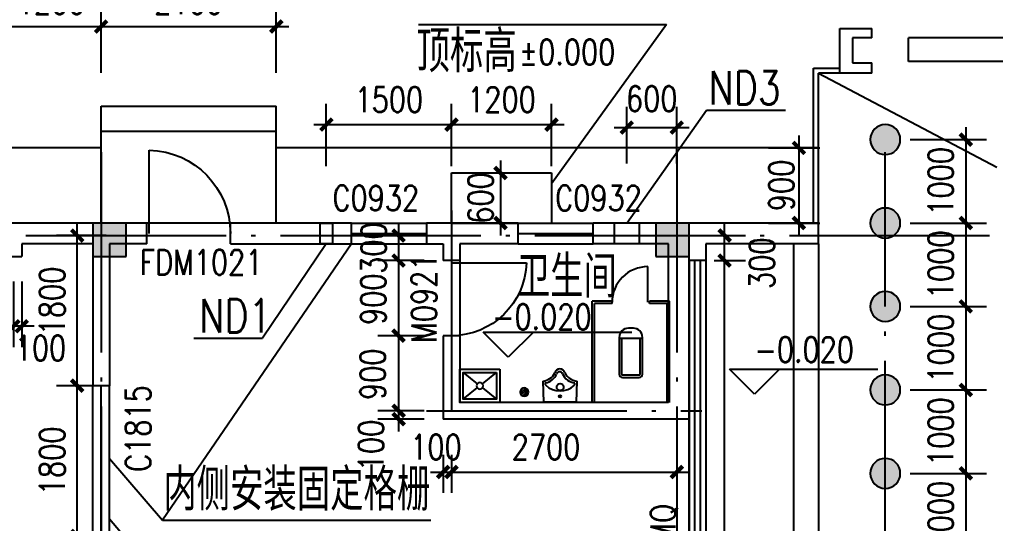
# Model space of a CAD drawing. Extents: x 458975 to 585950, y -118893 to 21149.
# Drawn here: x 474082 to 485780, y -43670 to -37631 of the extents above; entities that cross this region are included whole.
import ezdxf
from ezdxf.enums import TextEntityAlignment as Align

# ---------------------------------------------------------------- set-up
doc = ezdxf.new("R2010")
doc.units = 0
doc.header["$LTSCALE"] = 1000
doc.header["$MEASUREMENT"] = 0
doc.linetypes.add('ACAD_ISO04W100', pattern=[30.5, 24, -3, 0.5, -3])
doc.layers.get('0').update_dxf_attribs({"linetype": 'CONTINUOUS'})
doc.layers.get('DEFPOINTS').update_dxf_attribs({"linetype": 'CONTINUOUS'})
for name, color, linetype in [('APRO', 7, 'CONTINUOUS'), ('COLUMN', 7, 'CONTINUOUS'), ('DOTE', 1, 'ACAD_ISO04W100'), ('LEVL', 3, 'CONTINUOUS'), ('LVTRY', 6, 'CONTINUOUS'), ('LVTRY_WINDOW', 2, 'CONTINUOUS'), ('PUB_DIM', 3, 'CONTINUOUS'), ('PUB_TEXT', 7, 'CONTINUOUS'), ('SOLID_HATCH', 251, 'CONTINUOUS'), ('STAIR', 2, 'CONTINUOUS'), ('WALL', 151, 'CONTINUOUS'), ('WINDOW', 2, 'CONTINUOUS'), ('WINDOW_GROUND', 2, 'CONTINUOUS'), ('WINDOW_TEXT', 7, 'CONTINUOUS'), ('出入口设备布置图层', 1, 'CONTINUOUS'), ('暖通留洞', 6, 'CONTINUOUS')]:
    doc.layers.add(name, color=color, linetype=linetype)
doc.styles.add('-HZTXTSIMPLEX', font='SIMPLEX.shx', dxfattribs={"width": 0.8, "bigfont": 'HZTXT.shx'})
doc.styles.add('_SIMPLEX', font='simplex.shx', dxfattribs={"width": 0.6})
doc.styles.add('dim_font', font='SIMPLEX.shx', dxfattribs={"width": 0.8})
doc.styles.add('SIMPLEX', font='SIMPLEX.SHX')
doc.styles.get("Standard").update_dxf_attribs({"font": 'txt.shx'})
doc.dimstyles.new('DIMN', dxfattribs={"dimtxt": 300, "dimasz": 100, "dimexe": 250, "dimexo": 300, "dimgap": 0, "dimtad": 0, "dimdec": 0, "dimzin": 0, "dimdsep": 46, "dimtxsty": 'dim_font', "dimblk": 'ARCHTICK', "dimcen": 0.09, "dimdle": 150, "dimclrt": 7, "dimazin": 0, "dimtfac": 1, "dimtdec": 0, "dimtix": 1, "dimtmove": 2, "dimatfit": 3, "dimfxl": 1, "dimtvp": 1, "dimtolj": 1, "dimtzin": 0, "dimarcsym": 0})

# ---------------------------------------------------------------- blocks, each defined once
blk = doc.blocks.new('_B14QBU')
for p, q in [((-0.5, 0.5), (0.5, 0.5)), ((-0.5, 0), (0.5, 0)), ((-0.5, -0.5), (0.5, -0.5))]:
    blk.add_line(p, q)
blk = doc.blocks.new('_A2ZXL')
blk.add_line((-0.472, 0), (-0.472, -1))
blk.add_arc((-0.5, 0), 1, 271.6231, 0)
blk = doc.blocks.new('水泥柱')
at = {"layer": '出入口设备布置图层'}
blk.add_hatch(color=8, dxfattribs=at).paths.add_polyline_path([(383266.4, 120372.5, 1), (383506.4, 120372.5, 1)])
at = {"layer": '出入口设备布置图层', "color": 8}
blk.add_circle((383386.4, 120372.5), 120, dxfattribs=at)
blk.add_circle((383386.4, 120372.5), 120, dxfattribs=at)
blk = doc.blocks.new('_archtick')
at = {"const_width": 0.5}
blk.add_lwpolyline([(-0.7, -0.7), (0.7, 0.7)], dxfattribs=at)
blk = doc.blocks.new('*D89')
at = {"layer": 'DEFPOINTS', "color": 0, "transparency": 16777216}
for p in [(482758, -39170), (482758, -40070), (483424, -40070)]:
    blk.add_point(p, dxfattribs=at)
at = {"layer": 'PUB_DIM', "color": 0, "lineweight": -2, "transparency": 16777216}
for p, q in [((483424, -39020), (483424, -40220)), ((483058, -39170), (483674, -39170)), ((483058, -40070), (483674, -40070))]:
    blk.add_line(p, q, dxfattribs=at)
at = {"layer": 'PUB_DIM', "color": 0, "lineweight": -2, "transparency": 16777216, "xscale": 100, "yscale": 100, "zscale": 100}
for p, rotation in [((483424, -39170), 90), ((483424, -40070), 270)]:
    blk.add_blockref('_archtick', p, dxfattribs=dict(at, rotation=rotation))
at = {"layer": 'PUB_DIM', "color": 7, "transparency": 16777216, "insert": (483214, -39620), "char_height": 300, "attachment_point": 5, "rotation": 90, "style": 'dim_font'}
blk.add_mtext('\\A1;900', dxfattribs=at)
blk = doc.blocks.new('*D93')
at = {"layer": 'DEFPOINTS', "color": 0, "transparency": 16777216}
for p in [(479230, -40220), (478625, -40520), (479230, -40520)]:
    blk.add_point(p, dxfattribs=at)
at = {"layer": 'PUB_DIM', "color": 0, "lineweight": -2, "transparency": 16777216}
for p, q in [((478625, -40070), (478625, -40670)), ((478930, -40220), (478375, -40220)), ((478930, -40520), (478375, -40520))]:
    blk.add_line(p, q, dxfattribs=at)
at = {"layer": 'PUB_DIM', "color": 0, "lineweight": -2, "transparency": 16777216, "xscale": 100, "yscale": 100, "zscale": 100}
for p, rotation in [((478625, -40220), 90), ((478625, -40520), 270)]:
    blk.add_blockref('_archtick', p, dxfattribs=dict(at, rotation=rotation))
at = {"layer": 'PUB_DIM', "color": 7, "transparency": 16777216, "insert": (478325, -40370), "char_height": 300, "attachment_point": 5, "rotation": 90, "style": 'dim_font'}
blk.add_mtext('\\A1;300', dxfattribs=at)
blk = doc.blocks.new('*D94')
at = {"layer": 'DEFPOINTS', "color": 0, "transparency": 16777216}
for p in [(479230, -40520), (478625, -41420), (479230, -41420)]:
    blk.add_point(p, dxfattribs=at)
at = {"layer": 'PUB_DIM', "color": 0, "lineweight": -2, "transparency": 16777216}
for p, q in [((478625, -40370), (478625, -41570)), ((478930, -40520), (478375, -40520)), ((478930, -41420), (478375, -41420))]:
    blk.add_line(p, q, dxfattribs=at)
at = {"layer": 'PUB_DIM', "color": 0, "lineweight": -2, "transparency": 16777216, "xscale": 100, "yscale": 100, "zscale": 100}
for p, rotation in [((478625, -40520), 90), ((478625, -41420), 270)]:
    blk.add_blockref('_archtick', p, dxfattribs=dict(at, rotation=rotation))
at = {"layer": 'PUB_DIM', "color": 7, "transparency": 16777216, "insert": (478321, -40984), "char_height": 300, "attachment_point": 5, "rotation": 90, "style": 'dim_font'}
blk.add_mtext('\\A1;900', dxfattribs=at)
blk = doc.blocks.new('*D95')
at = {"layer": 'DEFPOINTS', "color": 0, "transparency": 16777216}
for p in [(479230, -41420), (478625, -42320), (479230, -42320)]:
    blk.add_point(p, dxfattribs=at)
at = {"layer": 'PUB_DIM', "color": 0, "lineweight": -2, "transparency": 16777216}
for p, q in [((478625, -41270), (478625, -42470)), ((478930, -41420), (478375, -41420)), ((478930, -42320), (478375, -42320))]:
    blk.add_line(p, q, dxfattribs=at)
at = {"layer": 'PUB_DIM', "color": 0, "lineweight": -2, "transparency": 16777216, "xscale": 100, "yscale": 100, "zscale": 100}
for p, rotation in [((478625, -41420), 90), ((478625, -42320), 270)]:
    blk.add_blockref('_archtick', p, dxfattribs=dict(at, rotation=rotation))
at = {"layer": 'PUB_DIM', "color": 7, "transparency": 16777216, "insert": (478315, -41883), "char_height": 300, "attachment_point": 5, "rotation": 90, "style": 'dim_font'}
blk.add_mtext('\\A1;900', dxfattribs=at)
blk = doc.blocks.new('*D96')
at = {"layer": 'DEFPOINTS', "color": 0, "transparency": 16777216}
for p in [(479159, -42548), (479259, -42548), (479259, -43054)]:
    blk.add_point(p, dxfattribs=at)
at = {"layer": 'PUB_DIM', "color": 0, "lineweight": -2, "transparency": 16777216}
for p, q in [((479159, -42848), (479159, -43304)), ((479259, -42848), (479259, -43304)), ((479009, -43054), (479409, -43054))]:
    blk.add_line(p, q, dxfattribs=at)
at = {"layer": 'PUB_DIM', "color": 0, "lineweight": -2, "transparency": 16777216, "xscale": 100, "yscale": 100, "zscale": 100, "rotation": 180}
blk.add_blockref('_archtick', (479159, -43054), dxfattribs=at)
at = {"layer": 'PUB_DIM', "color": 0, "lineweight": -2, "transparency": 16777216, "xscale": 100, "yscale": 100, "zscale": 100}
blk.add_blockref('_archtick', (479259, -43054), dxfattribs=at)
at = {"layer": 'PUB_DIM', "color": 7, "transparency": 16777216, "insert": (479073, -42754), "char_height": 300, "attachment_point": 5, "style": 'dim_font'}
blk.add_mtext('\\A1;100', dxfattribs=at)
blk = doc.blocks.new('*D107')
at = {"layer": 'DEFPOINTS', "color": 0, "transparency": 16777216}
for p in [(484459, -39070), (484459, -40070), (485424, -40070)]:
    blk.add_point(p, dxfattribs=at)
at = {"layer": 'PUB_DIM', "color": 0, "lineweight": -2, "transparency": 16777216}
for p, q in [((485424, -38920), (485424, -40220)), ((484759, -39070), (485674, -39070)), ((484759, -40070), (485674, -40070))]:
    blk.add_line(p, q, dxfattribs=at)
at = {"layer": 'PUB_DIM', "color": 0, "lineweight": -2, "transparency": 16777216, "xscale": 100, "yscale": 100, "zscale": 100}
for p, rotation in [((485424, -39070), 90), ((485424, -40070), 270)]:
    blk.add_blockref('_archtick', p, dxfattribs=dict(at, rotation=rotation))
at = {"layer": 'PUB_DIM', "color": 7, "transparency": 16777216, "insert": (485124, -39570), "char_height": 300, "attachment_point": 5, "rotation": 90, "style": 'dim_font'}
blk.add_mtext('\\A1;1000', dxfattribs=at)
blk = doc.blocks.new('*D108')
at = {"layer": 'DEFPOINTS', "color": 0, "transparency": 16777216}
for p in [(484459, -40070), (484459, -41070), (485424, -41070)]:
    blk.add_point(p, dxfattribs=at)
at = {"layer": 'PUB_DIM', "color": 0, "lineweight": -2, "transparency": 16777216}
for p, q in [((485424, -39920), (485424, -41220)), ((484759, -40070), (485674, -40070)), ((484759, -41070), (485674, -41070))]:
    blk.add_line(p, q, dxfattribs=at)
at = {"layer": 'PUB_DIM', "color": 0, "lineweight": -2, "transparency": 16777216, "xscale": 100, "yscale": 100, "zscale": 100}
for p, rotation in [((485424, -40070), 90), ((485424, -41070), 270)]:
    blk.add_blockref('_archtick', p, dxfattribs=dict(at, rotation=rotation))
at = {"layer": 'PUB_DIM', "color": 7, "transparency": 16777216, "insert": (485124, -40570), "char_height": 300, "attachment_point": 5, "rotation": 90, "style": 'dim_font'}
blk.add_mtext('\\A1;1000', dxfattribs=at)
blk = doc.blocks.new('*D109')
at = {"layer": 'DEFPOINTS', "color": 0, "transparency": 16777216}
for p in [(484459, -41070), (484459, -42070), (485424, -42070)]:
    blk.add_point(p, dxfattribs=at)
at = {"layer": 'PUB_DIM', "color": 0, "lineweight": -2, "transparency": 16777216}
for p, q in [((485424, -40920), (485424, -42220)), ((484759, -41070), (485674, -41070)), ((484759, -42070), (485674, -42070))]:
    blk.add_line(p, q, dxfattribs=at)
at = {"layer": 'PUB_DIM', "color": 0, "lineweight": -2, "transparency": 16777216, "xscale": 100, "yscale": 100, "zscale": 100}
for p, rotation in [((485424, -41070), 90), ((485424, -42070), 270)]:
    blk.add_blockref('_archtick', p, dxfattribs=dict(at, rotation=rotation))
at = {"layer": 'PUB_DIM', "color": 7, "transparency": 16777216, "insert": (485124, -41570), "char_height": 300, "attachment_point": 5, "rotation": 90, "style": 'dim_font'}
blk.add_mtext('\\A1;1000', dxfattribs=at)
blk = doc.blocks.new('*D110')
at = {"layer": 'DEFPOINTS', "color": 0, "transparency": 16777216}
for p in [(484459, -42070), (484459, -43070), (485424, -43070)]:
    blk.add_point(p, dxfattribs=at)
at = {"layer": 'PUB_DIM', "color": 0, "lineweight": -2, "transparency": 16777216}
for p, q in [((485424, -41920), (485424, -43220)), ((484759, -42070), (485674, -42070)), ((484759, -43070), (485674, -43070))]:
    blk.add_line(p, q, dxfattribs=at)
at = {"layer": 'PUB_DIM', "color": 0, "lineweight": -2, "transparency": 16777216, "xscale": 100, "yscale": 100, "zscale": 100}
for p, rotation in [((485424, -42070), 90), ((485424, -43070), 270)]:
    blk.add_blockref('_archtick', p, dxfattribs=dict(at, rotation=rotation))
at = {"layer": 'PUB_DIM', "color": 7, "transparency": 16777216, "insert": (485124, -42570), "char_height": 300, "attachment_point": 5, "rotation": 90, "style": 'dim_font'}
blk.add_mtext('\\A1;1000', dxfattribs=at)
blk = doc.blocks.new('*D111')
at = {"layer": 'DEFPOINTS', "color": 0, "transparency": 16777216}
for p in [(484459, -43070), (484459, -44070), (485424, -44070)]:
    blk.add_point(p, dxfattribs=at)
at = {"layer": 'PUB_DIM', "color": 0, "lineweight": -2, "transparency": 16777216}
for p, q in [((485424, -42920), (485424, -44220)), ((484759, -43070), (485674, -43070)), ((484759, -44070), (485674, -44070))]:
    blk.add_line(p, q, dxfattribs=at)
at = {"layer": 'PUB_DIM', "color": 0, "lineweight": -2, "transparency": 16777216, "xscale": 100, "yscale": 100, "zscale": 100}
for p, rotation in [((485424, -43070), 90), ((485424, -44070), 270)]:
    blk.add_blockref('_archtick', p, dxfattribs=dict(at, rotation=rotation))
at = {"layer": 'PUB_DIM', "color": 7, "transparency": 16777216, "insert": (485124, -43570), "char_height": 300, "attachment_point": 5, "rotation": 90, "style": 'dim_font'}
blk.add_mtext('\\A1;1000', dxfattribs=at)
blk = doc.blocks.new('*D175')
at = {"layer": 'DEFPOINTS', "color": 0, "transparency": 16777216}
for p in [(474773, -42020), (475422, -42020), (475422, -43820)]:
    blk.add_point(p, dxfattribs=at)
at = {"layer": 'PUB_DIM', "color": 0, "lineweight": -2, "transparency": 16777216}
for p, q in [((474773, -43970), (474773, -41870)), ((475122, -42020), (474523, -42020)), ((475122, -43820), (474523, -43820))]:
    blk.add_line(p, q, dxfattribs=at)
at = {"layer": 'PUB_DIM', "color": 0, "lineweight": -2, "transparency": 16777216, "xscale": 100, "yscale": 100, "zscale": 100}
for p, rotation in [((474773, -42020), 90), ((474773, -43820), 270)]:
    blk.add_blockref('_archtick', p, dxfattribs=dict(at, rotation=rotation))
at = {"layer": 'PUB_DIM', "color": 7, "transparency": 16777216, "insert": (474473, -42920), "char_height": 300, "attachment_point": 5, "rotation": 90, "style": 'dim_font'}
blk.add_mtext('\\A1;1800', dxfattribs=at)
blk = doc.blocks.new('*D176')
at = {"layer": 'DEFPOINTS', "color": 0, "transparency": 16777216}
for p in [(474773, -40220), (475422, -40220), (475422, -42020)]:
    blk.add_point(p, dxfattribs=at)
at = {"layer": 'PUB_DIM', "color": 0, "lineweight": -2, "transparency": 16777216}
for p, q in [((474773, -42170), (474773, -40070)), ((475122, -40220), (474523, -40220)), ((475122, -42020), (474523, -42020))]:
    blk.add_line(p, q, dxfattribs=at)
at = {"layer": 'PUB_DIM', "color": 0, "lineweight": -2, "transparency": 16777216, "xscale": 100, "yscale": 100, "zscale": 100}
for p, rotation in [((474773, -40220), 90), ((474773, -42020), 270)]:
    blk.add_blockref('_archtick', p, dxfattribs=dict(at, rotation=rotation))
at = {"layer": 'PUB_DIM', "color": 7, "transparency": 16777216, "insert": (474473, -41005), "char_height": 300, "attachment_point": 5, "rotation": 90, "style": 'dim_font'}
blk.add_mtext('\\A1;1800', dxfattribs=at)
blk = doc.blocks.new('_FZH')
for p, q in [((-0.5, 0.5), (-0.5, -0.5)), ((0.5, 0.5), (-0.5, 0.5)), ((0.5, -0.5), (0.5, 0.5)), ((-0.5, -0.5), (0.5, -0.5))]:
    blk.add_line(p, q)
at = {"layer": 'SOLID_HATCH'}
blk.add_solid([(0.5, 0.5), (0.5, -0.5), (-0.5, 0.5), (-0.5, -0.5)], dxfattribs=at)
blk = doc.blocks.new('*D185')
at = {"layer": 'DEFPOINTS', "color": 0, "transparency": 16777216}
for p in [(479230, -42320), (478625, -42420), (479230, -42420)]:
    blk.add_point(p, dxfattribs=at)
at = {"layer": 'PUB_DIM', "color": 0, "lineweight": -2, "transparency": 16777216}
for p, q in [((478625, -42170), (478625, -42570)), ((478930, -42320), (478375, -42320)), ((478930, -42420), (478375, -42420))]:
    blk.add_line(p, q, dxfattribs=at)
at = {"layer": 'PUB_DIM', "color": 0, "lineweight": -2, "transparency": 16777216, "xscale": 100, "yscale": 100, "zscale": 100}
for p, rotation in [((478625, -42320), 90), ((478625, -42420), 270)]:
    blk.add_blockref('_archtick', p, dxfattribs=dict(at, rotation=rotation))
at = {"layer": 'PUB_DIM', "color": 7, "transparency": 16777216, "insert": (478296, -42736), "char_height": 300, "attachment_point": 5, "rotation": 90, "style": 'dim_font'}
blk.add_mtext('\\A1;100', dxfattribs=at)
blk = doc.blocks.new('*D186')
at = {"layer": 'DEFPOINTS', "color": 0, "transparency": 16777216}
for p in [(479259, -42548), (481959, -42548), (481959, -43054)]:
    blk.add_point(p, dxfattribs=at)
at = {"layer": 'PUB_DIM', "color": 0, "lineweight": -2, "transparency": 16777216}
for p, q in [((479259, -42848), (479259, -43304)), ((481959, -42848), (481959, -43304)), ((479109, -43054), (482109, -43054))]:
    blk.add_line(p, q, dxfattribs=at)
at = {"layer": 'PUB_DIM', "color": 0, "lineweight": -2, "transparency": 16777216, "xscale": 100, "yscale": 100, "zscale": 100, "rotation": 180}
blk.add_blockref('_archtick', (479259, -43054), dxfattribs=at)
at = {"layer": 'PUB_DIM', "color": 0, "lineweight": -2, "transparency": 16777216, "xscale": 100, "yscale": 100, "zscale": 100}
blk.add_blockref('_archtick', (481959, -43054), dxfattribs=at)
at = {"layer": 'PUB_DIM', "color": 7, "transparency": 16777216, "insert": (480392, -42754), "char_height": 300, "attachment_point": 5, "style": 'dim_font'}
blk.add_mtext('\\A1;2700', dxfattribs=at)
blk = doc.blocks.new('831OOUV1')
for p, q in [((100, 0), (-100, 0)), ((-140, -40), (-140, -480)), ((-110, -40), (-110, -470)), ((100, -30), (-100, -30)), ((110, -470), (110, -40)), ((140, -480), (140, -40)), ((140, -470), (-140, -470)), ((-30, -590), (30, -590))]:
    blk.add_line(p, q)
for centre, radius, start, end in [((-100, -40), 40, 90, 180), ((100, -40), 40, 0, 90), ((-100, -40), 10, 90, 180), ((100, -40), 10, 0, 90), ((-30, -480), 110, 180, 270), ((30, -480), 110, 270, 0)]:
    blk.add_arc(centre, radius, start, end)
at = {"width": 0.8, "flags": 9}
for tag in ['XSIZE', 'YSIZE']:
    blk.add_attdef(tag, (0, 0), '', height=0.5, dxfattribs=at)
blk = doc.blocks.new('_dblk')
blk.add_line((-0.45, 0), (-0.45, -0.95))
blk.add_arc((-0.45, 0), 0.95, 270, 0)
at = {"layer": 'WINDOW_TEXT', "style": 'SIMPLEX', "flags": 9}
blk.add_attdef('A', text='', height=1, dxfattribs=at).set_placement((0, 1.5), align=Align.MIDDLE)
blk = doc.blocks.new('831PRF17')
for p, q in [((-250, -50), (-39, -219)), ((39, -219), (250, -50)), ((-250, -450), (-39, -281)), ((39, -281), (250, -450))]:
    blk.add_line(p, q)
for points in [[(300, -500), (300, 0), (-300, 0), (-300, -500)], [(250, -450), (250, -50), (-250, -50), (-250, -450)]]:
    blk.add_lwpolyline(points, close=True)
blk.add_circle((0, -250), 50)
at = {"width": 0.8, "flags": 9}
for tag in ['XSIZE', 'YSIZE']:
    blk.add_attdef(tag, (0, 0), '', height=0.5, dxfattribs=at)
blk = doc.blocks.new('_E8')
for p, q in [((-204, -257), (-194, -2)), ((-194, -2), (196, -2)), ((206, -257), (196, -2))]:
    blk.add_line(p, q)
for centre, radius in [((-1, -74), 15), ((-3, -184), 41.7)]:
    blk.add_circle(centre, radius)
for centre, radius, start, end in [((-158, -223), 22.7, 134.5857, 206.4573), ((-198, -412), 179, 22.2984, 83.8043), ((-2, -389), 250, 46.6458, 133.3542), ((162, -222), 16.2, 297.1389, 62.8611), ((-218, -432), 176, 26.1838, 85.5792), ((4, -329), 38.6, 202.7778, 341.3609), ((201, -407), 174, 100.5676, 157.7034), ((215, -425), 168, 93.3348, 155.3309), ((1, -338), 63.3, 194.7447, 345.2553)]:
    blk.add_arc(centre, radius, start, end)
at = {"width": 0.8, "flags": 9}
for tag in ['XSIZE', 'YSIZE']:
    blk.add_attdef(tag, (0, 0), '', height=0.5, dxfattribs=at)
blk = doc.blocks.new('831Q1OE7')
at = {"color": 0}
for p, q in [((-49, 7), (-7, 49)), ((-47, -18), (18, 47)), ((-35, -35), (35, 35)), ((-18, -47), (47, 18)), ((7, -49), (49, -7))]:
    blk.add_line(p, q, dxfattribs=at)
at = {"extrusion": (0, 0, -1)}
blk.add_ellipse((0, 0), major_axis=(35.4, 35.4), ratio=1, dxfattribs=at)
at = {"width": 0.8, "flags": 9}
for tag in ['XSIZE', 'YSIZE']:
    blk.add_attdef(tag, (0, 0), '', height=0.5, dxfattribs=at)
blk = doc.blocks.new('_wblk')
for p, q in [((-0.5, 0.5), (0.5, 0.5)), ((0.5, 0.1667), (-0.5, 0.1667)), ((0.5, -0.1667), (-0.5, -0.1667)), ((-0.5, -0.5), (0.5, -0.5))]:
    blk.add_line(p, q)
at = {"layer": 'WINDOW_TEXT', "style": 'SIMPLEX', "flags": 9}
blk.add_attdef('A', text='', height=1, dxfattribs=at).set_placement((0, 1.5), align=Align.MIDDLE)
blk = doc.blocks.new('*D209')
at = {"layer": 'DEFPOINTS', "color": 0, "transparency": 16777216}
for p in [(482106, -40220), (482533, -40220), (482106, -40520)]:
    blk.add_point(p, dxfattribs=at)
at = {"layer": 'PUB_DIM', "color": 0, "lineweight": -2, "transparency": 16777216}
for p, q in [((482533, -40670), (482533, -40070)), ((482406, -40220), (482783, -40220)), ((482406, -40520), (482783, -40520))]:
    blk.add_line(p, q, dxfattribs=at)
at = {"layer": 'PUB_DIM', "color": 0, "lineweight": -2, "transparency": 16777216, "xscale": 100, "yscale": 100, "zscale": 100}
for p, rotation in [((482533, -40220), 90), ((482533, -40520), 270)]:
    blk.add_blockref('_archtick', p, dxfattribs=dict(at, rotation=rotation))
at = {"layer": 'PUB_DIM', "color": 7, "transparency": 16777216, "insert": (482980, -40552), "char_height": 300, "attachment_point": 5, "rotation": 90, "style": 'dim_font'}
blk.add_mtext('\\A1;300', dxfattribs=at)
blk = doc.blocks.new('*D210')
at = {"layer": 'DEFPOINTS', "color": 0, "transparency": 16777216}
for p in [(482106, -40520), (482533, -40520), (482106, -48920)]:
    blk.add_point(p, dxfattribs=at)
at = {"layer": 'PUB_DIM', "color": 0, "lineweight": -2, "transparency": 16777216}
for p, q in [((482533, -49070), (482533, -40370)), ((482406, -40520), (482783, -40520)), ((482406, -48920), (482783, -48920))]:
    blk.add_line(p, q, dxfattribs=at)
at = {"layer": 'PUB_DIM', "color": 0, "lineweight": -2, "transparency": 16777216, "xscale": 100, "yscale": 100, "zscale": 100}
for p, rotation in [((482533, -40520), 90), ((482533, -48920), 270)]:
    blk.add_blockref('_archtick', p, dxfattribs=dict(at, rotation=rotation))
at = {"layer": 'PUB_DIM', "color": 7, "transparency": 16777216, "insert": (482800, -44720), "char_height": 300, "attachment_point": 5, "rotation": 90, "style": 'dim_font'}
blk.add_mtext('\\A1;8400', dxfattribs=at)
blk = doc.blocks.new('*D290')
at = {"layer": 'DEFPOINTS', "color": 0, "transparency": 16777216}
for p in [(475059, -37716), (473859, -38570), (475059, -38570)]:
    blk.add_point(p, dxfattribs=at)
at = {"layer": 'PUB_DIM', "color": 0, "lineweight": -2, "transparency": 16777216}
for p, q in [((473859, -38270), (473859, -37466)), ((475059, -38270), (475059, -37466)), ((473709, -37716), (475209, -37716))]:
    blk.add_line(p, q, dxfattribs=at)
at = {"layer": 'PUB_DIM', "color": 0, "lineweight": -2, "transparency": 16777216, "xscale": 100, "yscale": 100, "zscale": 100, "rotation": 180}
blk.add_blockref('_archtick', (473859, -37716), dxfattribs=at)
at = {"layer": 'PUB_DIM', "color": 0, "lineweight": -2, "transparency": 16777216, "xscale": 100, "yscale": 100, "zscale": 100}
blk.add_blockref('_archtick', (475059, -37716), dxfattribs=at)
at = {"layer": 'PUB_DIM', "color": 7, "transparency": 16777216, "insert": (474459, -37416), "char_height": 300, "attachment_point": 5, "style": 'dim_font'}
blk.add_mtext('\\A1;1200', dxfattribs=at)
blk = doc.blocks.new('*D291')
at = {"layer": 'DEFPOINTS', "color": 0, "transparency": 16777216}
for p in [(477159, -37716), (475059, -38570), (477159, -38570)]:
    blk.add_point(p, dxfattribs=at)
at = {"layer": 'PUB_DIM', "color": 0, "lineweight": -2, "transparency": 16777216}
for p, q in [((475059, -38270), (475059, -37466)), ((477159, -38270), (477159, -37466)), ((474909, -37716), (477309, -37716))]:
    blk.add_line(p, q, dxfattribs=at)
at = {"layer": 'PUB_DIM', "color": 0, "lineweight": -2, "transparency": 16777216, "xscale": 100, "yscale": 100, "zscale": 100, "rotation": 180}
blk.add_blockref('_archtick', (475059, -37716), dxfattribs=at)
at = {"layer": 'PUB_DIM', "color": 0, "lineweight": -2, "transparency": 16777216, "xscale": 100, "yscale": 100, "zscale": 100}
blk.add_blockref('_archtick', (477159, -37716), dxfattribs=at)
at = {"layer": 'PUB_DIM', "color": 7, "transparency": 16777216, "insert": (476109, -37416), "char_height": 300, "attachment_point": 5, "style": 'dim_font'}
blk.add_mtext('\\A1;2100', dxfattribs=at)
blk = doc.blocks.new('*D308')
at = {"layer": 'DEFPOINTS', "color": 0, "transparency": 16777216}
for p in [(479259, -38891), (477759, -39690), (479259, -39690)]:
    blk.add_point(p, dxfattribs=at)
at = {"layer": 'PUB_DIM', "color": 0, "lineweight": -2, "transparency": 16777216}
for p, q in [((477759, -39390), (477759, -38641)), ((479259, -39390), (479259, -38641)), ((477609, -38891), (479409, -38891))]:
    blk.add_line(p, q, dxfattribs=at)
at = {"layer": 'PUB_DIM', "color": 0, "lineweight": -2, "transparency": 16777216, "xscale": 100, "yscale": 100, "zscale": 100, "rotation": 180}
blk.add_blockref('_archtick', (477759, -38891), dxfattribs=at)
at = {"layer": 'PUB_DIM', "color": 0, "lineweight": -2, "transparency": 16777216, "xscale": 100, "yscale": 100, "zscale": 100}
blk.add_blockref('_archtick', (479259, -38891), dxfattribs=at)
at = {"layer": 'PUB_DIM', "color": 7, "transparency": 16777216, "insert": (478509, -38591), "char_height": 300, "attachment_point": 5, "style": 'dim_font'}
blk.add_mtext('\\A1;1500', dxfattribs=at)
blk = doc.blocks.new('*D309')
at = {"layer": 'DEFPOINTS', "color": 0, "transparency": 16777216}
for p in [(481959, -38927), (481359, -39657), (481959, -39657)]:
    blk.add_point(p, dxfattribs=at)
at = {"layer": 'PUB_DIM', "color": 0, "lineweight": -2, "transparency": 16777216}
for p, q in [((481359, -39357), (481359, -38677)), ((481959, -39357), (481959, -38677)), ((481209, -38927), (482109, -38927))]:
    blk.add_line(p, q, dxfattribs=at)
at = {"layer": 'PUB_DIM', "color": 0, "lineweight": -2, "transparency": 16777216, "xscale": 100, "yscale": 100, "zscale": 100, "rotation": 180}
blk.add_blockref('_archtick', (481359, -38927), dxfattribs=at)
at = {"layer": 'PUB_DIM', "color": 0, "lineweight": -2, "transparency": 16777216, "xscale": 100, "yscale": 100, "zscale": 100}
blk.add_blockref('_archtick', (481959, -38927), dxfattribs=at)
at = {"layer": 'PUB_DIM', "color": 7, "transparency": 16777216, "insert": (481659, -38580), "char_height": 300, "attachment_point": 5, "style": 'dim_font'}
blk.add_mtext('\\A1;600', dxfattribs=at)
blk = doc.blocks.new('*D310')
at = {"layer": 'DEFPOINTS', "color": 0, "transparency": 16777216}
for p in [(480459, -38891), (479259, -39690), (480459, -39690)]:
    blk.add_point(p, dxfattribs=at)
at = {"layer": 'PUB_DIM', "color": 0, "lineweight": -2, "transparency": 16777216}
for p, q in [((479259, -39390), (479259, -38641)), ((480459, -39390), (480459, -38641)), ((479109, -38891), (480609, -38891))]:
    blk.add_line(p, q, dxfattribs=at)
at = {"layer": 'PUB_DIM', "color": 0, "lineweight": -2, "transparency": 16777216, "xscale": 100, "yscale": 100, "zscale": 100, "rotation": 180}
blk.add_blockref('_archtick', (479259, -38891), dxfattribs=at)
at = {"layer": 'PUB_DIM', "color": 0, "lineweight": -2, "transparency": 16777216, "xscale": 100, "yscale": 100, "zscale": 100}
blk.add_blockref('_archtick', (480459, -38891), dxfattribs=at)
at = {"layer": 'PUB_DIM', "color": 7, "transparency": 16777216, "insert": (479859, -38591), "char_height": 300, "attachment_point": 5, "style": 'dim_font'}
blk.add_mtext('\\A1;1200', dxfattribs=at)
blk = doc.blocks.new('*D311')
at = {"layer": 'DEFPOINTS', "color": 0, "transparency": 16777216}
for p in [(479515, -39470), (479515, -40070), (479847, -40070)]:
    blk.add_point(p, dxfattribs=at)
at = {"layer": 'PUB_DIM', "color": 0, "lineweight": -2, "transparency": 16777216}
for p, q in [((479847, -39320), (479847, -40220)), ((479815, -39470), (480097, -39470)), ((479815, -40070), (480097, -40070))]:
    blk.add_line(p, q, dxfattribs=at)
at = {"layer": 'PUB_DIM', "color": 0, "lineweight": -2, "transparency": 16777216, "xscale": 100, "yscale": 100, "zscale": 100}
for p, rotation in [((479847, -39470), 90), ((479847, -40070), 270)]:
    blk.add_blockref('_archtick', p, dxfattribs=dict(at, rotation=rotation))
at = {"layer": 'PUB_DIM', "color": 7, "transparency": 16777216, "insert": (479608, -39770), "char_height": 300, "attachment_point": 5, "rotation": 90, "style": 'dim_font'}
blk.add_mtext('\\A1;600', dxfattribs=at)
blk = doc.blocks.new('*D345')
at = {"layer": 'DEFPOINTS', "color": 0, "transparency": 16777216}
for p in [(474009, -40470), (474109, -40470), (474009, -41306)]:
    blk.add_point(p, dxfattribs=at)
at = {"layer": 'PUB_DIM', "color": 0, "lineweight": -2, "transparency": 16777216}
for p, q in [((474009, -40770), (474009, -41556)), ((474109, -40770), (474109, -41556)), ((474259, -41306), (473859, -41306))]:
    blk.add_line(p, q, dxfattribs=at)
at = {"layer": 'PUB_DIM', "color": 0, "lineweight": -2, "transparency": 16777216, "xscale": 100, "yscale": 100, "zscale": 100, "rotation": 180}
blk.add_blockref('_archtick', (474009, -41306), dxfattribs=at)
at = {"layer": 'PUB_DIM', "color": 0, "lineweight": -2, "transparency": 16777216, "xscale": 100, "yscale": 100, "zscale": 100}
blk.add_blockref('_archtick', (474109, -41306), dxfattribs=at)
at = {"layer": 'PUB_DIM', "color": 7, "transparency": 16777216, "insert": (474333, -41568), "char_height": 300, "attachment_point": 5, "style": 'dim_font'}
blk.add_mtext('\\A1;100', dxfattribs=at)
blk = doc.blocks.new('*D346')
at = {"layer": 'DEFPOINTS', "color": 0, "transparency": 16777216}
for p in [(473859, -40470), (474009, -40470), (473859, -41306)]:
    blk.add_point(p, dxfattribs=at)
at = {"layer": 'PUB_DIM', "color": 0, "lineweight": -2, "transparency": 16777216}
for p, q in [((473859, -40770), (473859, -41556)), ((474009, -40770), (474009, -41556)), ((474159, -41306), (473709, -41306))]:
    blk.add_line(p, q, dxfattribs=at)
at = {"layer": 'PUB_DIM', "color": 0, "lineweight": -2, "transparency": 16777216, "xscale": 100, "yscale": 100, "zscale": 100, "rotation": 180}
blk.add_blockref('_archtick', (473859, -41306), dxfattribs=at)
at = {"layer": 'PUB_DIM', "color": 0, "lineweight": -2, "transparency": 16777216, "xscale": 100, "yscale": 100, "zscale": 100}
blk.add_blockref('_archtick', (474009, -41306), dxfattribs=at)
at = {"layer": 'PUB_DIM', "color": 7, "transparency": 16777216, "insert": (473635, -41582), "char_height": 300, "attachment_point": 5, "style": 'dim_font'}
blk.add_mtext('\\A1;150', dxfattribs=at)

msp = doc.modelspace()

# ---------------------------------------------------------------- linework, layer by layer
for p, q in [((483915.7, -38276.1), (483915.7, -37737.2)), ((483915.7, -37737.2), (484298.4, -37737.2)), ((484298.4, -37850.2), (484298.4, -37737.2)), ((484065.6, -37850.2), (484065.6, -38149.4)), ((484298.4, -37850.2), (484065.6, -37850.2)), ((490612.8, -37850.2), (484735.7, -37850.2)), ((484735.7, -38132.8), (484735.7, -37850.2)), ((490612.8, -38132.8), (484735.7, -38132.8)), ((483599, -40070.4), (483599, -38216.1)), ((483599, -38216.1), (483915.7, -38216.1)), ((484065.6, -38149.4), (484298.4, -38149.4)), ((484298.4, -38276.1), (484298.4, -38149.4)), ((483659, -40070.4), (483659, -38276.1)), ((484298.4, -38276.1), (483659, -38276.1))]:
    msp.add_line(p, q)
at = {"layer": 'APRO'}
for points in [[(475059, -39170.4), (473859, -39170.4)], [(483659, -40070.4), (483659, -40070.4), (483659, -40070.4), (483659, -39170.4), (477159, -39170.4)]]:
    msp.add_lwpolyline(points, dxfattribs=at)
at = {"layer": 'DOTE', "ltscale": 0.1}
for p, q in [((475059, -39220.4), (475059, -50220.4)), ((481959, -39220.4), (481959, -50220.4)), ((484459, -50220.4), (484459, -39220.4)), ((479259, -39920.4), (479259, -42620.4)), ((468059, -40220.4), (495459, -40220.4)), ((478959, -42320.4), (482259, -42320.4))]:
    msp.add_line(p, q, dxfattribs=at)
at = {"layer": 'LEVL'}
for p, q in [((483659, -38276.1), (485795.5, -39401.4)), ((478059, -40320.4), (475795.3, -43631.8)), ((479940.5, -41677), (479640.5, -41377)), ((479640.5, -41377), (480240.5, -41377)), ((480240.5, -41377), (479940.5, -41677)), ((479940.5, -41377), (481420.5, -41377)), ((482890.8, -42120.5), (482590.8, -41820.5)), ((482590.8, -41820.5), (483190.8, -41820.5)), ((483190.8, -41820.5), (482890.8, -42120.5)), ((482890.8, -41820.5), (484370.8, -41820.5)), ((475159, -42890.6), (475795.3, -43631.8)), ((475159, -43613.7), (475795.3, -44354.9)), ((475795.3, -43631.8), (479010.7, -43631.8))]:
    msp.add_line(p, q, dxfattribs=at)
at = {"layer": 'LVTRY'}
for p, q in [((480944, -42220.4), (480944, -41005.4)), ((481184, -41005.4), (480944, -41005.4)), ((480974, -42220.4), (480974, -41035.4)), ((481184, -41035.4), (480974, -41035.4)), ((481184, -41035.4), (481184, -41005.4)), ((481874, -41005.4), (481634, -41005.4)), ((481634, -41035.4), (481634, -41005.4)), ((481844, -41035.4), (481634, -41035.4)), ((481844, -42220.4), (481844, -41035.4)), ((481874, -42220.4), (481874, -41005.4))]:
    msp.add_line(p, q, dxfattribs=at)
at = {"layer": 'STAIR'}
for p, q in [((475059, -40070.4), (475059, -38670.4)), ((475059, -38670.4), (477159, -38670.4)), ((477159, -40070.4), (477159, -38670.4)), ((475059, -38970.4), (477159, -38970.4)), ((483359, -40320.4), (483359, -49120.4))]:
    msp.add_line(p, q, dxfattribs=at)
msp.add_lwpolyline([(483659, -40320.4), (483659, -40320.4), (483659, -49120.4)], dxfattribs=at)
at = {"layer": 'WALL'}
for p, q in [((475609, -40070.4), (473859, -40070.4)), ((475609, -40320.4), (475609, -40070.4)), ((476609, -40320.4), (476609, -40070.4)), ((478059, -40070.4), (476609, -40070.4)), ((478059, -40320.4), (478059, -40070.4)), ((478959, -40070.4), (478959, -40320.4)), ((480059, -40070.4), (478959, -40070.4)), ((480059, -40320.4), (480059, -40070.4)), ((480959, -40320.4), (480959, -40070.4)), ((483659, -40070.4), (480959, -40070.4)), ((483659, -40320.4), (483659, -40070.4)), ((474959, -40320.4), (474109, -40320.4)), ((474109, -40320.4), (474109, -40470.4)), ((474959, -40320.4), (474959, -42020.4)), ((475159, -40320.4), (475159, -42020.4)), ((475609, -40320.4), (475159, -40320.4)), ((476609, -40320.4), (478059, -40320.4)), ((478959, -40320.4), (479159, -40320.4)), ((479159, -40320.4), (479159, -40520.4)), ((479359, -40320.4), (479359, -40520.4)), ((480059, -40320.4), (479359, -40320.4)), ((481859, -40320.4), (480959, -40320.4)), ((481859, -42220.4), (481859, -40320.4)), ((482109, -49120.4), (482109, -40320.4)), ((483659, -40320.4), (482309, -40320.4)), ((482309, -40320.4), (482309, -40520.4)), ((473859, -40470.4), (474109, -40470.4)), ((479359, -40520.4), (479159, -40520.4)), ((482309, -40520.4), (482109, -40520.4)), ((479159, -41420.4), (479159, -42420.4)), ((479359, -41420.4), (479159, -41420.4)), ((479359, -41420.4), (479359, -42220.4)), ((475159, -42020.4), (474959, -42020.4)), ((481859, -42220.4), (479359, -42220.4)), ((482109, -42420.4), (479159, -42420.4))]:
    msp.add_line(p, q, dxfattribs=at)
at = {"layer": 'WINDOW_GROUND'}
for p, q in [((476609, -40070.4), (475609, -40070.4)), ((479359, -40520.4), (479359, -41420.4))]:
    msp.add_line(p, q, dxfattribs=at)
at = {"layer": '暖通留洞'}
for p, q in [((478865, -37689.9), (481836.8, -37689.9)), ((481836.8, -37689.9), (480459, -39600.5)), ((481359, -40070.4), (482315.1, -38716.5)), ((482315.1, -38716.5), (483263.4, -38716.5)), ((479259, -40070.4), (479259, -39470.4)), ((479259, -39470.4), (480459, -39470.4)), ((480459, -39470.4), (480459, -40070.4)), ((477684, -40320.4), (477684, -40070.4)), ((477684, -40070.4), (477834, -40070.4)), ((477834, -40070.4), (477834, -40320.4)), ((479259, -40070.4), (480459, -40070.4)), ((481509, -40070.4), (481209, -40070.4)), ((481209, -40070.4), (481209, -40320.4)), ((481509, -40070.4), (481509, -40320.4)), ((477759, -40320.4), (476993.3, -41451.6)), ((477834, -40320.4), (477684, -40320.4)), ((481509, -40320.4), (481209, -40320.4)), ((476169.8, -41451.6), (476993.3, -41451.6))]:
    msp.add_line(p, q, dxfattribs=at)

# ---------------------------------------------------------------- block references
at = {"layer": 'COLUMN', "xscale": 400, "yscale": 400, "zscale": 400}
for p in [(475159, -40270.4), (481909, -40270.4)]:
    msp.add_blockref('_FZH', p, dxfattribs=at)
at = {"layer": 'LVTRY', "rotation": 180}
for name, p in [('831OOUV1', (481409, -41920.4)), ('_E8', (480559, -42220.4))]:
    msp.add_blockref(name, p, dxfattribs=at)
at = {"layer": 'LVTRY', "xscale": -0.8, "yscale": 0.8, "zscale": 0.8, "rotation": 180}
msp.add_blockref('831PRF17', (479599, -42220.4), dxfattribs=at)
at = {"layer": 'LVTRY'}
msp.add_blockref('831Q1OE7', (480131.4, -42095.8), dxfattribs=at)
at = {"layer": 'LVTRY_WINDOW', "xscale": 450, "yscale": 450, "zscale": 2100, "rotation": 180}
msp.add_blockref('_dblk', (481409, -41020.4), dxfattribs=at)
at = {"layer": 'WINDOW'}
ref = msp.add_blockref('_A2ZXL', (476109, -40195.4), dxfattribs=dict(at, xscale=-1000, yscale=1000, zscale=2800, rotation=180))
ref.add_attrib('A', 'FDM1021', dxfattribs={"layer": 'WINDOW_TEXT', "height": 300, "style": '_SIMPLEX', "width": 0.8, "flags": 8}).set_placement((476257.5, -40540.3), align=Align.MIDDLE)
ref = msp.add_blockref('_B14QBU', (478509, -40195.4), dxfattribs=dict(at, xscale=900, yscale=250, zscale=3200))
ref.add_attrib('A', 'C0932', dxfattribs={"layer": 'WINDOW_TEXT', "height": 300, "style": '_SIMPLEX', "width": 0.8, "flags": 8}).set_placement((478352.7, -39770.4), align=Align.MIDDLE)
ref = msp.add_blockref('_B14QBU', (480509, -40195.4), dxfattribs=dict(at, xscale=900, yscale=250, zscale=3200))
ref.add_attrib('A', 'C0932', dxfattribs={"layer": 'WINDOW_TEXT', "height": 300, "style": '_SIMPLEX', "width": 0.8, "flags": 8}).set_placement((481021.7, -39770.4), align=Align.MIDDLE)
ref = msp.add_blockref('_A2ZXL', (479259, -40970.4), dxfattribs=dict(at, xscale=-900, yscale=900, zscale=2100, rotation=90))
ref.add_attrib('A', 'M0921', dxfattribs={"layer": 'WINDOW_TEXT', "height": 300, "rotation": 90, "style": '_SIMPLEX', "width": 0.8, "flags": 8}).set_placement((478930.9, -40970.4), align=Align.MIDDLE)
ref = msp.add_blockref('_wblk', (482209, -44720.4), dxfattribs=dict(at, xscale=8400, yscale=200, zscale=3500, rotation=270))
ref.add_attrib('A', 'MQ', dxfattribs={"layer": 'WINDOW_TEXT', "height": 300, "rotation": 90, "style": '_SIMPLEX', "width": 0.8, "flags": 8}).set_placement((481808.7, -43673.8), align=Align.MIDDLE)
ref = msp.add_blockref('_B14QBU', (475059, -42920.4), dxfattribs=dict(at, xscale=1800, yscale=200, zscale=1500, rotation=90))
ref.add_attrib('A', 'C1815', dxfattribs={"layer": 'WINDOW_TEXT', "height": 300, "rotation": 90, "style": '_SIMPLEX', "width": 0.8, "flags": 8}).set_placement((475503.3, -42532.7), align=Align.MIDDLE)
at = {"layer": '出入口设备布置图层', "xscale": -1.5, "yscale": 1.5, "zscale": 1.5}
for p in [(1059538.6, -219628.9), (1059538.6, -220628.9), (1059538.6, -221628.9), (1059538.6, -222628.9), (1059538.6, -223628.9)]:
    msp.add_blockref('水泥柱', p, dxfattribs=at)

# ---------------------------------------------------------------- texts
at = {"layer": 'PUB_TEXT', "width": 0.8}
for s, height, style, p in [('卫生间', 500, '-HZTXTSIMPLEX', (480041.8, -40962.8)), ('-0.020', 300, 'dim_font', (479746.3, -41344.1)), ('-0.020', 300, 'dim_font', (482890.8, -41737.5)), ('内侧安装固定格栅', 500, '-HZTXTSIMPLEX', (475804.9, -43515))]:
    msp.add_text(s, height=height, dxfattribs=dict(at, style=style)).set_placement(p)
at = {"layer": '暖通留洞', "width": 0.8}
for s, height, style, p in [('顶标高', 500, '-HZTXTSIMPLEX', (478840.7, -38263.6)), ('±0.000', 300, 'dim_font', (480071.1, -38171)), ('ND3', 400, '-HZTXTSIMPLEX', (482341.9, -38649.3)), ('ND1', 400, '-HZTXTSIMPLEX', (476236.5, -41380.9))]:
    msp.add_text(s, height=height, dxfattribs=dict(at, style=style)).set_placement(p)

# ---------------------------------------------------------------- dimensions: what is measured, and where the dimension line sits
at = {"layer": 'PUB_DIM'}
for base, p1, p2, picture, middle in [((475059, -37716.1), (473859, -38570.4), (475059, -38570.4), '*D290', (474459, -37416.1)), ((477159, -37716.1), (475059, -38570.4), (477159, -38570.4), '*D291', (476109, -37416.1)), ((479259, -38891.1), (477759, -39689.7), (479259, -39689.7), '*D308', (478509, -38591.1)), ((480459, -38891.1), (479259, -39689.7), (480459, -39689.7), '*D310', (479859, -38591.1))]:
    dim = msp.add_linear_dim(base=base, p1=p1, p2=p2, dimstyle='DIMN', dxfattribs=at)
    dim.commit()
    dim.dimension.update_dxf_attribs({"geometry": picture, "text_midpoint": middle})
for base, p1, p2, picture, middle in [((481959, -38927), (481359, -39656.6), (481959, -39656.6), '*D309', (481659, -38579.7)), ((479259, -43054.1), (479159, -42548), (479259, -42548), '*D96', (479072.6, -42754.1)), ((481959, -43054.1), (479259, -42548), (481959, -42548), '*D186', (480391.6, -42754.1))]:
    dim = msp.add_linear_dim(base=base, p1=p1, p2=p2, dimstyle='DIMN', dxfattribs=at)
    dim.commit()
    dim.dimension.update_dxf_attribs({"geometry": picture, "text_midpoint": middle, "dimtype": 160})
for base, p1, p2, angle, picture, middle in [((485423.5, -40070.2), (484459, -39070.2), (484459, -40070.2), 270, '*D107', (485123.5, -39570.2)), ((485423.5, -41070.2), (484459, -40070.2), (484459, -41070.2), 270, '*D108', (485123.5, -40570.2)), ((485423.5, -42070.2), (484459, -41070.2), (484459, -42070.2), 270, '*D109', (485123.5, -41570.2)), ((474773.4, -42020.4), (475421.8, -43820.4), (475421.8, -42020.4), 90, '*D175', (474473.4, -42920.4)), ((485423.5, -43070.2), (484459, -42070.2), (484459, -43070.2), 270, '*D110', (485123.5, -42570.2)), ((485423.5, -44070.2), (484459, -43070.2), (484459, -44070.2), 270, '*D111', (485123.5, -43570.2))]:
    dim = msp.add_linear_dim(base=base, p1=p1, p2=p2, angle=angle, dimstyle='DIMN', dxfattribs=at)
    dim.commit()
    dim.dimension.update_dxf_attribs({"geometry": picture, "text_midpoint": middle})
for base, p1, p2, angle, picture, middle in [((483423.5, -40070.4), (482757.9, -39170.4), (482757.9, -40070.4), 270, '*D89', (483214.2, -39620.4)), ((479847.4, -40070.4), (479514.7, -39470.4), (479514.7, -40070.4), 270, '*D311', (479607.8, -39770.4)), ((474773.4, -40220.4), (475421.8, -42020.4), (475421.8, -40220.4), 90, '*D176', (474473.4, -41005.1)), ((478624.7, -40520.4), (479229.9, -40220.4), (479229.9, -40520.4), 270, '*D93', (478325.3, -40370.4)), ((482533.4, -40220.4), (482105.7, -40520.4), (482105.7, -40220.4), 90, '*D209', (482980.3, -40552.4)), ((473859, -41306.3), (474009, -40470.4), (473859, -40470.4), 180, '*D346', (473634.5, -41582.1)), ((474009, -41306.3), (474109, -40470.4), (474009, -40470.4), 180, '*D345', (474333.5, -41568.3)), ((478624.7, -41420.4), (479229.9, -40520.4), (479229.9, -41420.4), 270, '*D94', (478321, -40984.4)), ((482533.4, -40520.4), (482105.7, -48920.4), (482105.7, -40520.4), 90, '*D210', (482800.3, -44720.4)), ((478624.7, -42320.4), (479229.9, -41420.4), (479229.9, -42320.4), 270, '*D95', (478315, -41883.5)), ((478624.7, -42420.4), (479229.9, -42320.4), (479229.9, -42420.4), 270, '*D185', (478295.9, -42736))]:
    dim = msp.add_linear_dim(base=base, p1=p1, p2=p2, angle=angle, dimstyle='DIMN', dxfattribs=at)
    dim.commit()
    dim.dimension.update_dxf_attribs({"geometry": picture, "text_midpoint": middle, "dimtype": 160})

doc.saveas('drawing.dxf')
